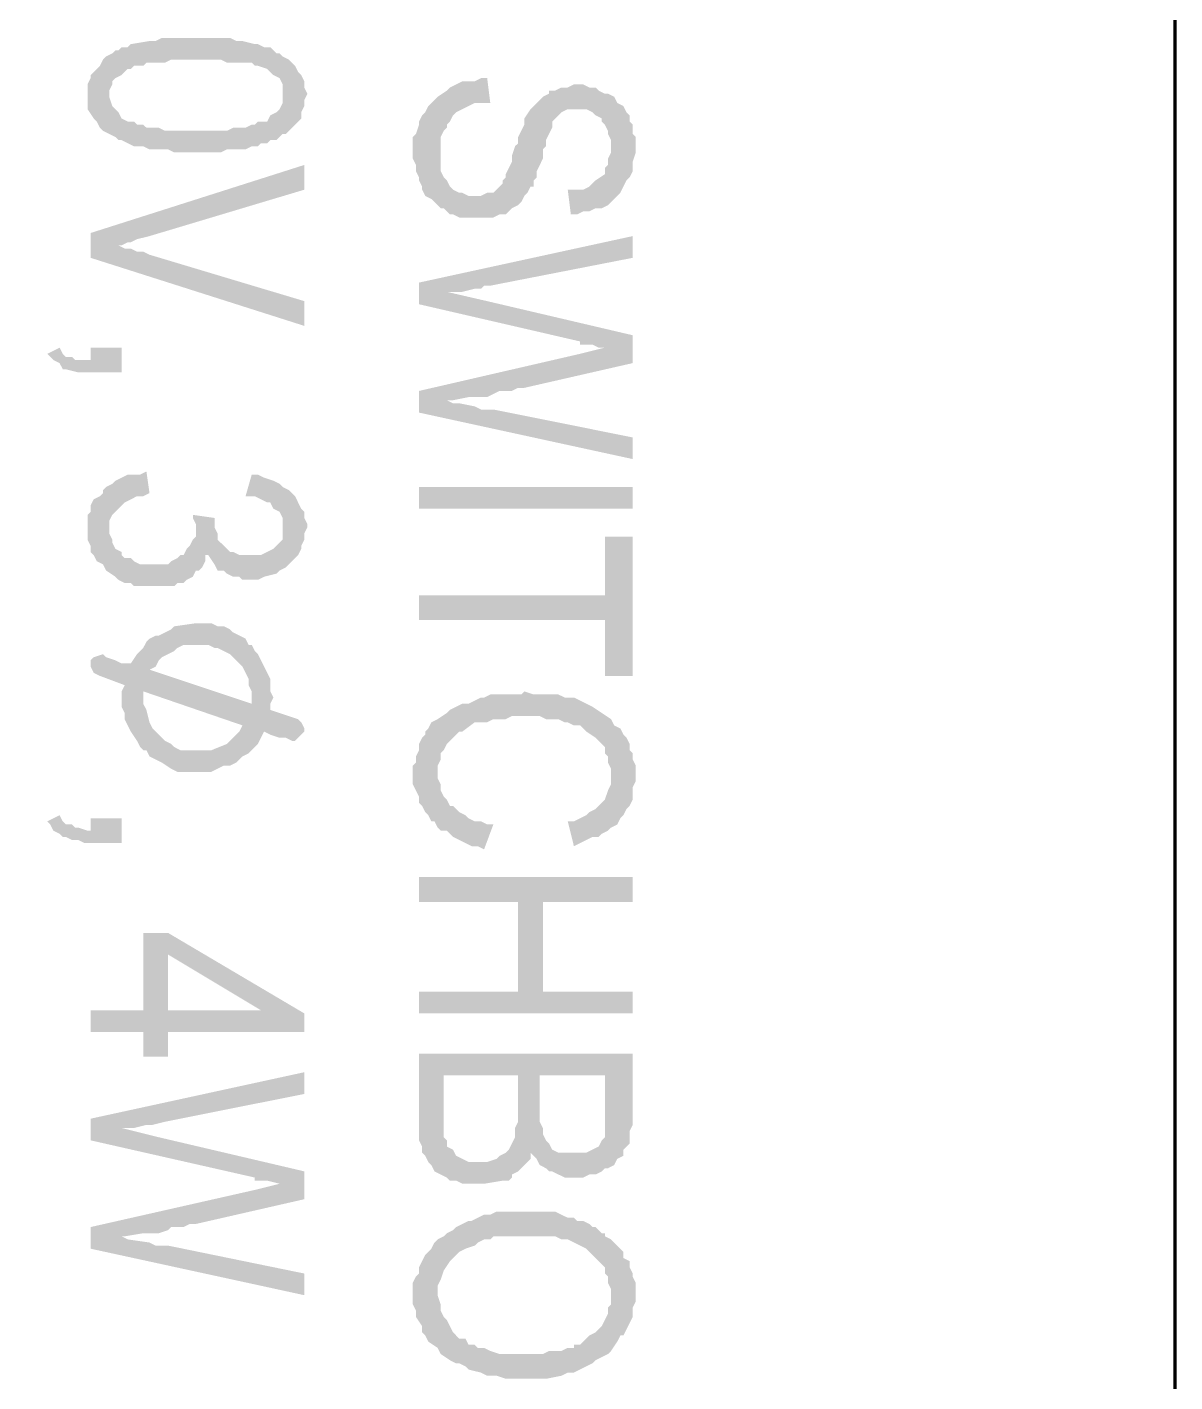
# Model space of a CAD drawing. Header units: inches. Extents: x -186 to 186, y -282 to 282.
# Drawn here: x -38.91 to -25.19, y -117.07 to -100.87 of the extents above; entities that cross this region are included whole.
import ezdxf

# ---------------------------------------------------------------- set-up
doc = ezdxf.new("R2010")
doc.units = ezdxf.units.IN
doc.header["$MEASUREMENT"] = 0
doc.layers.add('H', color=7, linetype='CONTINUOUS', lineweight=100)
doc.layers.add('P', color=250, linetype='CONTINUOUS', lineweight=100)

msp = doc.modelspace()

# ---------------------------------------------------------------- hatches: boundary and pattern name
at = {"layer": 'H', "linetype": 'Continuous'}
for points in [[(-35.556, -101.667), (-35.593, -101.593), (-35.593, -101.519), (-35.63, -101.444), (-35.667, -101.407), (-35.704, -101.333), (-35.741, -101.296), (-35.778, -101.259), (-35.852, -101.222), (-35.889, -101.185), (-35.926, -101.185), (-35.963, -101.148), (-36, -101.111), (-36.074, -101.111), (-36.148, -101.074), (-36.185, -101.074), (-36.333, -101.037), (-36.407, -101.037), (-36.481, -101), (-36.556, -101), (-36.63, -101), (-37.148, -101), (-37.222, -101), (-37.296, -101), (-37.37, -101.037), (-37.444, -101.037), (-37.667, -101.074), (-37.704, -101.111), (-37.778, -101.111), (-37.815, -101.148), (-37.852, -101.148), (-37.889, -101.185), (-37.963, -101.222), (-37.926, -101.704), (-37.926, -101.63), (-37.889, -101.556), (-37.889, -101.519), (-37.852, -101.481), (-37.778, -101.444), (-37.704, -101.37), (-37.667, -101.37), (-37.63, -101.333), (-37.519, -101.333), (-37.481, -101.296), (-37.407, -101.296), (-37.333, -101.296), (-37.259, -101.296), (-37.185, -101.259), (-36.593, -101.259), (-36.519, -101.296), (-36.444, -101.296), (-36.37, -101.296), (-36.296, -101.296), (-36.222, -101.296), (-36.185, -101.333), (-36.148, -101.333), (-36.037, -101.37), (-36, -101.407), (-35.963, -101.444), (-35.889, -101.481), (-35.852, -101.556), (-35.852, -101.63), (-35.852, -101.667), (-35.815, -102.148), (-35.778, -102.111), (-35.704, -102.037), (-35.63, -101.963), (-35.63, -101.889), (-35.593, -101.815), (-35.593, -101.741)], [(-35.815, -102.148), (-35.852, -101.667), (-35.852, -101.704), (-35.852, -101.778), (-35.889, -101.852), (-35.926, -101.889), (-36, -101.926), (-36.037, -102), (-36.074, -102), (-36.148, -102), (-36.185, -102.037), (-36.222, -102.037), (-36.296, -102.074), (-36.37, -102.074), (-36.444, -102.074), (-36.519, -102.111), (-36.704, -102.111), (-36.778, -102.111), (-37, -102.111), (-37.074, -102.111), (-37.259, -102.111), (-37.333, -102.074), (-37.407, -102.074), (-37.481, -102.074), (-37.519, -102.037), (-37.593, -102.037), (-37.63, -102), (-37.704, -102), (-37.778, -101.963), (-37.815, -101.889), (-37.852, -101.852), (-37.889, -101.815), (-37.926, -101.704), (-37.963, -101.222), (-38, -101.259), (-38.037, -101.333), (-38.148, -101.444), (-38.148, -101.481), (-38.185, -101.556), (-38.185, -101.63), (-38.185, -101.778), (-38.185, -101.852), (-38.111, -101.963), (-38.074, -102), (-38.037, -102.074), (-38, -102.111), (-37.926, -102.148), (-37.852, -102.185), (-37.815, -102.222), (-37.778, -102.222), (-37.704, -102.259), (-37.63, -102.296), (-37.556, -102.296), (-37.519, -102.296), (-37.444, -102.333), (-37.296, -102.333), (-37.222, -102.333), (-37.148, -102.37), (-36.593, -102.37), (-36.519, -102.333), (-36.444, -102.333), (-36.37, -102.333), (-36.296, -102.333), (-36.222, -102.296), (-36.148, -102.296), (-36.111, -102.259), (-36.037, -102.259), (-36, -102.222), (-35.926, -102.222), (-35.852, -102.148)], [(-31.63, -102.333), (-31.63, -102.185), (-31.667, -102.148), (-31.667, -102.037), (-31.704, -102), (-31.704, -101.926), (-31.741, -101.889), (-31.778, -101.815), (-31.852, -101.778), (-31.889, -101.704), (-31.963, -101.667), (-32, -101.667), (-32.074, -101.63), (-32.111, -101.593), (-32.185, -101.593), (-32.259, -101.556), (-32.37, -101.556), (-32.444, -101.593), (-32.519, -101.593), (-32.593, -101.63), (-32.667, -101.63), (-32.667, -101.667), (-32.741, -101.704), (-32.778, -101.741), (-32.815, -101.778), (-32.889, -101.852), (-32.963, -101.963), (-32.963, -102.037), (-33, -102.111), (-33.037, -102.185), (-33.037, -102.259), (-33.074, -102.296), (-33.111, -102.407), (-33.111, -102.481), (-33.148, -102.556), (-33.185, -102.63), (-33.185, -102.667), (-33.222, -102.704), (-33.222, -102.741), (-33.296, -102.815), (-33.333, -102.852), (-33.407, -102.852), (-33.481, -102.889), (-33.63, -102.889), (-33.704, -102.852), (-33.741, -102.852), (-33.815, -102.815), (-33.852, -102.778), (-33.889, -102.704), (-33.926, -102.667), (-33.963, -102.593), (-33.963, -102.519), (-33.963, -102.444), (-33.963, -102.37), (-34, -101.704), (-34.037, -101.741), (-34.074, -101.778), (-34.111, -101.815), (-34.148, -101.889), (-34.185, -101.926), (-34.222, -102), (-34.222, -102.037), (-34.259, -102.148), (-34.296, -102.185), (-34.296, -102.444), (-34.259, -102.519), (-34.259, -102.593), (-34.222, -102.667), (-34.222, -102.704), (-34.185, -102.778), (-34.185, -102.815), (-34.148, -102.889), (-34.074, -102.926), (-34.037, -102.963), (-33.963, -103.037), (-33.926, -103.037), (-33.852, -103.111), (-33.815, -103.111), (-33.741, -103.148), (-33.667, -103.148), (-33.593, -103.148), (-33.37, -103.148), (-33.333, -103.148), (-33.259, -103.111), (-33.185, -103.111), (-33.148, -103.074), (-33.111, -103.037), (-33.037, -103), (-33, -102.963), (-32.963, -102.889), (-32.926, -102.852), (-32.889, -102.778), (-32.852, -102.778), (-32.852, -102.704), (-32.815, -102.667), (-32.815, -102.593), (-32.778, -102.519), (-32.741, -102.444), (-32.741, -102.333), (-32.704, -102.296), (-32.704, -102.222), (-32.667, -102.148), (-32.63, -102.074), (-32.63, -102), (-32.593, -101.963), (-32.556, -101.926), (-32.519, -101.889), (-32.444, -101.852), (-32.37, -101.852), (-32.296, -101.852), (-32.222, -101.852), (-32.148, -101.889), (-32.111, -101.926), (-32.037, -101.963), (-32.037, -102), (-32, -102.037), (-31.963, -102.111), (-31.963, -102.148), (-31.926, -102.222), (-31.926, -102.333), (-31.889, -102.926), (-31.852, -102.889), (-31.815, -102.852), (-31.778, -102.778), (-31.741, -102.704), (-31.704, -102.667), (-31.667, -102.593), (-31.667, -102.519), (-31.667, -102.481), (-31.63, -102.37)], [(-33.37, -101.778), (-33.407, -101.481), (-33.481, -101.481), (-33.556, -101.519), (-33.63, -101.519), (-33.704, -101.519), (-33.778, -101.556), (-33.852, -101.593), (-33.889, -101.63), (-34, -101.704), (-33.963, -102.37), (-33.963, -102.259), (-33.963, -102.185), (-33.926, -102.111), (-33.889, -102.074), (-33.889, -102.037), (-33.852, -102), (-33.815, -101.926), (-33.778, -101.889), (-33.704, -101.852), (-33.63, -101.815), (-33.556, -101.778), (-33.481, -101.778)], [(-31.889, -102.926), (-31.926, -102.333), (-31.926, -102.37), (-31.963, -102.444), (-31.963, -102.519), (-32, -102.556), (-32, -102.63), (-32.111, -102.704), (-32.148, -102.741), (-32.185, -102.778), (-32.259, -102.815), (-32.333, -102.815), (-32.444, -102.815), (-32.407, -103.111), (-32.333, -103.111), (-32.259, -103.074), (-32.185, -103.074), (-32.111, -103.037), (-32.037, -103.037), (-31.963, -103)], [(-35.593, -102.815), (-35.593, -102.519), (-38.148, -103.333), (-37.852, -103.481), (-37.778, -103.481), (-37.704, -103.444), (-37.667, -103.444), (-37.593, -103.407), (-37.444, -103.37)], [(-35.593, -104.444), (-35.593, -104.148), (-37.444, -103.593), (-37.519, -103.556), (-37.593, -103.556), (-37.667, -103.519), (-37.741, -103.519), (-37.815, -103.481), (-37.852, -103.481), (-38.148, -103.333), (-38.148, -103.63)], [(-31.667, -103.63), (-31.667, -103.37), (-34.222, -103.926), (-33.889, -104.037), (-33.852, -104.037), (-33.778, -104.037), (-33.704, -104.037), (-33.556, -104), (-33.481, -104), (-33.444, -103.963), (-33.37, -103.963)], [(-31.667, -104.889), (-31.667, -104.556), (-33.407, -104.148), (-33.889, -104.037), (-34.222, -103.926), (-34.222, -104.185), (-32.296, -104.63), (-32.296, -104.667), (-32.148, -104.667), (-32.074, -104.704), (-32, -104.704)], [(-37.778, -105), (-37.778, -104.704), (-38.148, -104.704), (-38.148, -104.852), (-38.185, -104.852), (-38.296, -104.852), (-38.333, -104.852), (-38.37, -104.815), (-38.444, -104.815), (-38.481, -104.778), (-38.519, -104.704), (-38.667, -104.778), (-38.63, -104.815), (-38.593, -104.852), (-38.519, -104.889), (-38.481, -104.963), (-38.444, -104.963), (-38.296, -105), (-38.222, -105), (-38.148, -105)], [(-31.667, -104.889), (-32, -104.704), (-32.296, -104.778), (-34.222, -105.222), (-33.889, -105.333), (-33.815, -105.333), (-33.63, -105.296), (-33.556, -105.296), (-33.481, -105.296), (-33.407, -105.296), (-33.333, -105.259), (-33.259, -105.222), (-33.185, -105.222), (-33.111, -105.222), (-33.037, -105.185), (-32.963, -105.185)], [(-31.667, -106.037), (-31.667, -105.778), (-33.333, -105.444), (-33.407, -105.444), (-33.481, -105.444), (-33.556, -105.407), (-33.741, -105.37), (-33.815, -105.37), (-33.889, -105.333), (-34.222, -105.222), (-34.222, -105.481)], [(-37.444, -106.444), (-37.481, -106.185), (-37.556, -106.222), (-37.63, -106.222), (-37.704, -106.222), (-37.778, -106.259), (-37.852, -106.296), (-37.889, -106.333), (-37.963, -106.37), (-37.926, -106.852), (-37.926, -106.815), (-37.926, -106.778), (-37.889, -106.704), (-37.852, -106.667), (-37.815, -106.63), (-37.778, -106.593), (-37.741, -106.556), (-37.593, -106.481), (-37.519, -106.481)], [(-35.852, -106.37), (-35.889, -106.333), (-35.963, -106.296), (-36.074, -106.259), (-36.148, -106.222), (-36.222, -106.222), (-36.296, -106.481), (-36.259, -106.481), (-36.185, -106.481), (-36.111, -106.519), (-36.037, -106.556), (-36, -106.556), (-35.963, -106.63), (-35.889, -106.667), (-35.852, -106.741), (-35.852, -106.778), (-35.852, -106.852)], [(-36.889, -107.37), (-36.889, -106.889), (-36.889, -106.963), (-36.926, -107), (-36.963, -107.074), (-37, -107.111), (-37.037, -107.185), (-37.074, -107.185), (-37.111, -107.222), (-37.185, -107.259), (-37.222, -107.296), (-37.333, -107.296), (-37.481, -107.296), (-37.556, -107.296), (-37.63, -107.259), (-37.667, -107.222), (-37.741, -107.222), (-37.778, -107.185), (-37.778, -107.148), (-37.852, -107.111), (-37.889, -107.037), (-37.889, -107), (-37.926, -106.926), (-37.926, -106.852), (-37.963, -106.37), (-38, -106.407), (-38, -106.444), (-38.037, -106.481), (-38.111, -106.519), (-38.148, -106.593), (-38.148, -106.667), (-38.185, -106.704), (-38.185, -106.815), (-38.185, -106.963), (-38.185, -107), (-38.148, -107.074), (-38.148, -107.148), (-38.111, -107.185), (-38.074, -107.259), (-38, -107.296), (-37.963, -107.37), (-37.852, -107.444), (-37.815, -107.481), (-37.741, -107.519), (-37.667, -107.519), (-37.63, -107.556), (-37.519, -107.556), (-37.481, -107.556), (-37.37, -107.556), (-37.296, -107.556), (-37.222, -107.556), (-37.148, -107.556), (-37.111, -107.519), (-37.037, -107.519), (-37, -107.481), (-36.926, -107.444)], [(-35.556, -106.852), (-35.556, -106.815), (-35.593, -106.741), (-35.593, -106.667), (-35.63, -106.63), (-35.667, -106.556), (-35.704, -106.481), (-35.741, -106.444), (-35.778, -106.407), (-35.852, -106.37), (-35.852, -106.926), (-35.852, -107), (-35.889, -107.037), (-35.963, -107.111), (-36.037, -107.148), (-36.111, -107.185), (-36.148, -107.185), (-36.296, -107.185), (-36.37, -107.185), (-36.444, -107.148), (-36.481, -107.148), (-36.556, -107.074), (-36.593, -107.037), (-36.63, -107), (-36.63, -106.926), (-36.667, -106.852), (-36.667, -106.778), (-36.667, -107.296), (-36.63, -107.37), (-36.556, -107.37), (-36.519, -107.407), (-36.444, -107.444), (-36.37, -107.444), (-36.333, -107.481), (-36.148, -107.481), (-36.074, -107.444), (-35.926, -107.407), (-35.889, -107.37), (-35.815, -107.333), (-35.704, -107.222), (-35.667, -107.185), (-35.63, -107.111), (-35.63, -107.074), (-35.593, -107), (-35.593, -106.926)], [(-34.222, -106.63), (-31.667, -106.63), (-31.667, -106.37), (-34.222, -106.37)], [(-36.667, -106.741), (-36.926, -106.704), (-36.926, -106.741), (-36.889, -106.815), (-36.889, -106.889), (-36.889, -107.37), (-36.852, -107.37), (-36.815, -107.333), (-36.778, -107.259), (-36.778, -107.185), (-36.741, -107.185), (-36.667, -107.296), (-36.667, -106.778)], [(-31.667, -108.63), (-31.667, -106.963), (-32, -106.963), (-32, -107.667), (-34.222, -107.667), (-34.222, -107.963), (-32, -107.963), (-32, -108.63)], [(-35.593, -109.296), (-35.593, -109.259), (-35.63, -109.185), (-35.667, -109.148), (-36, -109.037), (-36, -108.741), (-36, -108.667), (-36.037, -108.593), (-36.074, -108.519), (-36.111, -108.444), (-36.148, -108.37), (-36.185, -108.333), (-36.222, -108.259), (-36.259, -108.259), (-36.296, -108.185), (-36.37, -108.148), (-36.444, -108.111), (-36.481, -108.074), (-36.556, -108.037), (-36.63, -108.037), (-36.704, -108), (-36.778, -108), (-36.889, -108), (-37.148, -108.037), (-37.185, -108.074), (-37.259, -108.111), (-37.333, -108.148), (-37.37, -108.148), (-37.444, -108.185), (-37.444, -108.556), (-37.37, -108.519), (-37.333, -108.444), (-37.296, -108.407), (-37.222, -108.37), (-37.148, -108.333), (-37.111, -108.296), (-37.037, -108.259), (-36.963, -108.259), (-36.852, -108.259), (-36.815, -108.259), (-36.741, -108.259), (-36.667, -108.296), (-36.63, -108.296), (-36.481, -108.37), (-36.407, -108.444), (-36.37, -108.481), (-36.333, -108.519), (-36.296, -108.593), (-36.259, -108.667), (-36.259, -108.741), (-36.222, -108.815), (-36.222, -108.889), (-36.185, -109.481), (-36.148, -109.444), (-36.111, -109.37), (-36.074, -109.296), (-36, -109.333), (-35.889, -109.37), (-35.815, -109.37), (-35.741, -109.407), (-35.704, -109.407), (-35.667, -109.37), (-35.63, -109.333)], [(-36.185, -109.481), (-36.222, -108.889), (-36.222, -108.963), (-37.444, -108.556), (-37.444, -108.185), (-37.481, -108.222), (-37.519, -108.296), (-37.519, -108.889), (-37.519, -108.815), (-36.333, -109.222), (-36.333, -109.593), (-36.259, -109.556)], [(-36.333, -109.593), (-36.333, -109.222), (-36.37, -109.296), (-36.407, -109.333), (-36.444, -109.37), (-36.519, -109.444), (-36.704, -109.519), (-36.778, -109.519), (-36.926, -109.519), (-37, -109.519), (-37.074, -109.519), (-37.148, -109.481), (-37.185, -109.444), (-37.259, -109.407), (-37.333, -109.333), (-37.407, -109.259), (-37.444, -109.185), (-37.481, -109.037), (-37.519, -108.963), (-37.519, -108.889), (-37.519, -108.296), (-37.593, -108.37), (-37.667, -108.481), (-37.778, -108.481), (-37.852, -108.444), (-37.963, -108.407), (-38, -108.37), (-38.111, -108.407), (-38.148, -108.444), (-38.148, -108.519), (-38.111, -108.593), (-38.037, -108.63), (-37.741, -108.741), (-37.741, -109.074), (-37.741, -109.148), (-37.704, -109.222), (-37.667, -109.296), (-37.593, -109.407), (-37.556, -109.481), (-37.519, -109.519), (-37.481, -109.519), (-37.444, -109.593), (-37.37, -109.63), (-37.296, -109.667), (-37.185, -109.741), (-37.111, -109.778), (-36.963, -109.778), (-36.778, -109.778), (-36.704, -109.778), (-36.63, -109.741), (-36.556, -109.704), (-36.481, -109.704), (-36.407, -109.667), (-36.37, -109.63)], [(-37.741, -109.074), (-37.741, -108.741), (-37.778, -108.815), (-37.778, -109)], [(-35.963, -108.889), (-36, -108.815), (-36, -108.741), (-36, -109.037), (-36, -108.963)], [(-31.926, -109.148), (-32.037, -109.074), (-32.148, -109), (-32.222, -108.963), (-32.296, -108.926), (-32.37, -108.889), (-32.444, -108.889), (-32.481, -108.889), (-32.556, -108.852), (-32.63, -108.852), (-32.704, -108.852), (-32.852, -108.852), (-32.963, -108.815), (-33, -108.852), (-33.148, -108.852), (-33.222, -108.852), (-33.296, -108.852), (-33.37, -108.852), (-33.444, -108.889), (-33.481, -108.889), (-33.556, -108.926), (-33.63, -108.963), (-33.667, -108.963), (-33.704, -108.963), (-33.778, -109), (-33.852, -109.037), (-33.889, -109.074), (-34, -109.148), (-34.074, -109.185), (-34.111, -109.259), (-34.148, -109.296), (-34.148, -109.333), (-34.185, -109.37), (-34.222, -109.444), (-34.222, -109.519), (-34.259, -109.593), (-34.259, -109.667), (-34.296, -109.704), (-34.296, -109.926), (-34.259, -110), (-34.222, -110.074), (-34.222, -110.148), (-34.185, -110.185), (-34.148, -110.259), (-34.111, -110.296), (-34.074, -110.37), (-34.037, -110.37), (-34, -110.444), (-34, -109.815), (-34, -109.778), (-34, -109.704), (-33.963, -109.63), (-33.963, -109.556), (-33.926, -109.519), (-33.889, -109.444), (-33.852, -109.407), (-33.778, -109.333), (-33.741, -109.296), (-33.704, -109.296), (-33.556, -109.185), (-33.481, -109.185), (-33.407, -109.185), (-33.333, -109.148), (-33.259, -109.148), (-33.185, -109.148), (-33.111, -109.111), (-32.778, -109.111), (-32.704, -109.148), (-32.63, -109.148), (-32.556, -109.148), (-32.481, -109.185), (-32.444, -109.185), (-32.37, -109.222), (-32.296, -109.222), (-32.222, -109.296), (-32.111, -109.37), (-32.074, -109.407), (-32.037, -109.444), (-32, -109.481), (-32, -109.556), (-31.963, -109.593), (-31.963, -109.667), (-31.926, -109.741), (-31.926, -109.815)], [(-31.63, -109.815), (-31.63, -109.704), (-31.667, -109.63), (-31.667, -109.556), (-31.704, -109.519), (-31.704, -109.444), (-31.741, -109.37), (-31.778, -109.333), (-31.815, -109.259), (-31.889, -109.222), (-31.926, -109.148), (-31.926, -109.815), (-31.926, -109.852), (-31.926, -109.926), (-31.963, -110), (-32, -110.111), (-32.037, -110.148), (-32.074, -110.185), (-32.111, -110.222), (-32.185, -110.259), (-32.222, -110.296), (-32.296, -110.333), (-32.37, -110.37), (-32.444, -110.37), (-32.37, -110.667), (-32.296, -110.63), (-32.222, -110.593), (-32.148, -110.556), (-32.074, -110.556), (-32.037, -110.519), (-31.963, -110.481), (-31.926, -110.444), (-31.852, -110.407), (-31.815, -110.333), (-31.778, -110.296), (-31.741, -110.222), (-31.704, -110.185), (-31.667, -110.111), (-31.667, -109.963), (-31.63, -109.889)], [(-33.333, -110.407), (-33.407, -110.407), (-33.481, -110.37), (-33.556, -110.37), (-33.63, -110.333), (-33.667, -110.296), (-33.741, -110.259), (-33.778, -110.222), (-33.815, -110.185), (-33.852, -110.185), (-33.889, -110.111), (-33.926, -110.074), (-33.963, -110), (-33.963, -109.926), (-34, -109.852), (-34, -109.815), (-34, -110.444), (-33.963, -110.481), (-33.889, -110.481), (-33.852, -110.519), (-33.815, -110.556), (-33.741, -110.593), (-33.667, -110.63), (-33.593, -110.667), (-33.519, -110.667), (-33.444, -110.704)], [(-37.778, -110.63), (-37.778, -110.333), (-38.148, -110.333), (-38.148, -110.481), (-38.185, -110.481), (-38.296, -110.444), (-38.333, -110.444), (-38.37, -110.407), (-38.444, -110.407), (-38.481, -110.37), (-38.519, -110.296), (-38.667, -110.37), (-38.63, -110.407), (-38.593, -110.481), (-38.519, -110.519), (-38.481, -110.556), (-38.444, -110.556), (-38.37, -110.593), (-38.296, -110.593), (-38.222, -110.63), (-38.148, -110.63)], [(-31.667, -111.333), (-31.667, -111.037), (-34.222, -111.037), (-34.222, -111.333), (-33.037, -111.333), (-33.037, -112.407), (-32.741, -111.333)], [(-31.667, -112.667), (-31.667, -112.407), (-32.741, -112.407), (-32.741, -111.333), (-33.037, -112.407), (-34.222, -112.407), (-34.222, -112.667)], [(-35.593, -112.889), (-35.593, -112.667), (-37.222, -111.704), (-37.519, -111.704), (-37.519, -112.63), (-38.148, -112.63), (-38.148, -112.889), (-37.519, -112.889), (-37.519, -113.185), (-37.222, -113.185), (-37.222, -111.963), (-36.111, -112.63)], [(-35.593, -112.889), (-36.111, -112.63), (-37.222, -112.63), (-37.222, -111.963), (-37.222, -112.889)], [(-31.667, -113.926), (-31.667, -113.148), (-34.222, -113.148), (-34.222, -114.037), (-34.222, -114.185), (-34.185, -114.259), (-34.185, -114.333), (-34.148, -114.37), (-34.111, -114.444), (-34.074, -114.481), (-34.037, -114.556), (-33.963, -114.593), (-33.926, -113.407), (-33.037, -113.407), (-33.037, -113.889), (-33.037, -114.556), (-33, -114.519), (-32.889, -114.407), (-32.889, -114.333), (-32.852, -114.37), (-32.815, -114.407), (-32.778, -114.481), (-32.778, -113.407), (-32, -113.407), (-32, -113.852), (-31.963, -114.519), (-31.889, -114.481), (-31.852, -114.407), (-31.778, -114.37), (-31.778, -114.296), (-31.704, -114.222), (-31.704, -114.148), (-31.704, -114.074), (-31.667, -114)], [(-35.593, -113.63), (-35.593, -113.37), (-38.148, -113.926), (-37.778, -114.037), (-37.704, -114.037), (-37.63, -114.037), (-37.481, -114), (-37.407, -114), (-37.259, -113.963)], [(-33.037, -114.556), (-33.037, -113.889), (-33.037, -113.963), (-33.074, -114.037), (-33.074, -114.111), (-33.074, -114.148), (-33.111, -114.222), (-33.148, -114.296), (-33.185, -114.333), (-33.259, -114.37), (-33.296, -114.407), (-33.407, -114.444), (-33.481, -114.444), (-33.556, -114.444), (-33.63, -114.444), (-33.704, -114.407), (-33.778, -114.37), (-33.815, -114.296), (-33.889, -114.259), (-33.889, -114.185), (-33.926, -114.148), (-33.926, -114.111), (-33.926, -113.407), (-33.963, -114.593), (-33.889, -114.63), (-33.852, -114.667), (-33.778, -114.667), (-33.704, -114.704), (-33.667, -114.704), (-33.556, -114.704), (-33.444, -114.704), (-33.222, -114.667), (-33.148, -114.667), (-33.111, -114.63), (-33.111, -114.593)], [(-31.963, -114.519), (-32, -113.852), (-32, -113.963), (-32, -114.037), (-32, -114.111), (-32, -114.148), (-32.037, -114.185), (-32.074, -114.259), (-32.148, -114.296), (-32.222, -114.333), (-32.296, -114.333), (-32.407, -114.333), (-32.481, -114.333), (-32.556, -114.333), (-32.63, -114.296), (-32.667, -114.222), (-32.704, -114.185), (-32.741, -114.111), (-32.741, -114.037), (-32.778, -113.963), (-32.778, -113.407), (-32.778, -114.481), (-32.704, -114.519), (-32.667, -114.556), (-32.63, -114.556), (-32.481, -114.63), (-32.407, -114.63), (-32.333, -114.63), (-32.259, -114.63), (-32.185, -114.593), (-32.111, -114.593), (-32.037, -114.556), (-32, -114.519)], [(-35.593, -114.889), (-35.593, -114.556), (-37.333, -114.148), (-37.778, -114.037), (-38.148, -113.926), (-38.148, -114.185), (-36.185, -114.63), (-36.185, -114.667), (-36.111, -114.667), (-36.037, -114.667), (-35.889, -114.704)], [(-35.593, -114.889), (-35.889, -114.704), (-36.185, -114.778), (-38.148, -115.222), (-37.778, -115.333), (-37.741, -115.333), (-37.519, -115.296), (-37.444, -115.296), (-37.37, -115.296), (-37.333, -115.296), (-37.222, -115.259), (-37.185, -115.222), (-37.111, -115.222), (-37.037, -115.222), (-36.963, -115.185), (-36.889, -115.185)], [(-31.63, -116.037), (-31.63, -115.889), (-31.667, -115.815), (-31.667, -115.778), (-31.704, -115.704), (-31.704, -115.63), (-31.778, -115.593), (-31.778, -115.519), (-31.815, -115.481), (-31.889, -115.407), (-31.926, -115.37), (-32, -115.333), (-32, -115.296), (-32.037, -115.296), (-32.111, -115.222), (-32.148, -115.222), (-32.185, -115.185), (-32.259, -115.148), (-32.333, -115.148), (-32.37, -115.111), (-32.444, -115.111), (-32.519, -115.074), (-32.593, -115.037), (-32.667, -115.037), (-32.815, -115.037), (-33.111, -115.037), (-33.148, -115.037), (-33.222, -115.037), (-33.296, -115.037), (-33.37, -115.074), (-33.444, -115.074), (-33.519, -115.111), (-33.593, -115.148), (-33.63, -115.148), (-33.704, -115.185), (-33.778, -115.222), (-33.815, -115.259), (-33.889, -115.296), (-33.926, -115.333), (-34, -115.37), (-34.037, -115.407), (-34.074, -115.481), (-34.111, -115.519), (-34.148, -115.556), (-34.185, -115.63), (-34.222, -115.704), (-34.222, -115.778), (-34.259, -115.815), (-34.296, -115.889), (-34.296, -116.148), (-34.259, -116.222), (-34.259, -116.296), (-34.185, -116.407), (-34.185, -116.481), (-34.148, -116.519), (-34.111, -116.593), (-34, -116.667), (-34, -116.037), (-34, -116), (-34, -115.926), (-33.963, -115.852), (-33.926, -115.741), (-33.852, -115.63), (-33.741, -115.519), (-33.667, -115.481), (-33.556, -115.444), (-33.519, -115.407), (-33.444, -115.37), (-33.37, -115.37), (-33.333, -115.333), (-33.222, -115.333), (-33.148, -115.333), (-32.815, -115.333), (-32.741, -115.333), (-32.667, -115.333), (-32.593, -115.333), (-32.519, -115.37), (-32.444, -115.37), (-32.37, -115.407), (-32.296, -115.444), (-32.222, -115.481), (-32.185, -115.519), (-32.148, -115.556), (-32.111, -115.593), (-32, -115.704), (-32, -115.778), (-31.963, -115.815), (-31.963, -115.889), (-31.926, -115.963), (-31.926, -116.037), (-31.926, -116.704), (-31.852, -116.593), (-31.815, -116.519), (-31.778, -116.519), (-31.741, -116.444), (-31.667, -116.296), (-31.667, -116.222), (-31.667, -116.185), (-31.63, -116.111)], [(-35.593, -116.037), (-35.593, -115.778), (-37.222, -115.444), (-37.296, -115.444), (-37.37, -115.444), (-37.444, -115.407), (-37.704, -115.37), (-37.778, -115.333), (-38.148, -115.222), (-38.148, -115.481)], [(-31.926, -116.704), (-31.926, -116.037), (-31.926, -116.074), (-31.926, -116.148), (-31.963, -116.185), (-31.963, -116.259), (-32.037, -116.407), (-32.074, -116.444), (-32.111, -116.481), (-32.185, -116.519), (-32.222, -116.556), (-32.296, -116.63), (-32.37, -116.63), (-32.37, -116.667), (-32.444, -116.667), (-32.519, -116.704), (-32.593, -116.704), (-32.667, -116.704), (-32.741, -116.741), (-32.815, -116.741), (-33.111, -116.741), (-33.185, -116.741), (-33.259, -116.741), (-33.37, -116.704), (-33.444, -116.667), (-33.519, -116.667), (-33.556, -116.63), (-33.63, -116.63), (-33.667, -116.556), (-33.741, -116.556), (-33.778, -116.519), (-33.815, -116.481), (-33.852, -116.407), (-33.889, -116.333), (-33.926, -116.296), (-33.963, -116.222), (-33.963, -116.148), (-34, -116.037), (-34, -116.667), (-33.963, -116.741), (-33.852, -116.815), (-33.778, -116.852), (-33.741, -116.852), (-33.667, -116.889), (-33.63, -116.926), (-33.481, -116.963), (-33.407, -117), (-33.296, -117), (-33.185, -117.037), (-33.111, -117.037), (-33.037, -117.037), (-32.963, -117.037), (-32.852, -117.037), (-32.704, -117.037), (-32.519, -117), (-32.444, -116.963), (-32.37, -116.963), (-32.296, -116.926), (-32.222, -116.889), (-32.148, -116.852), (-32.111, -116.815), (-32.037, -116.778), (-31.963, -116.741)]]:
    msp.add_hatch(color=0, dxfattribs=at).paths.add_polyline_path(points)

# ---------------------------------------------------------------- linework, layer by layer
at = {"layer": 'P', "color": 0, "linetype": 'Continuous'}
msp.add_lwpolyline([(-61, -72.222), (-25.185, -72.222), (-25.185, -234.963), (-61, -234.963), (-61, -72.222)], dxfattribs=at)

doc.saveas('drawing.dxf')
